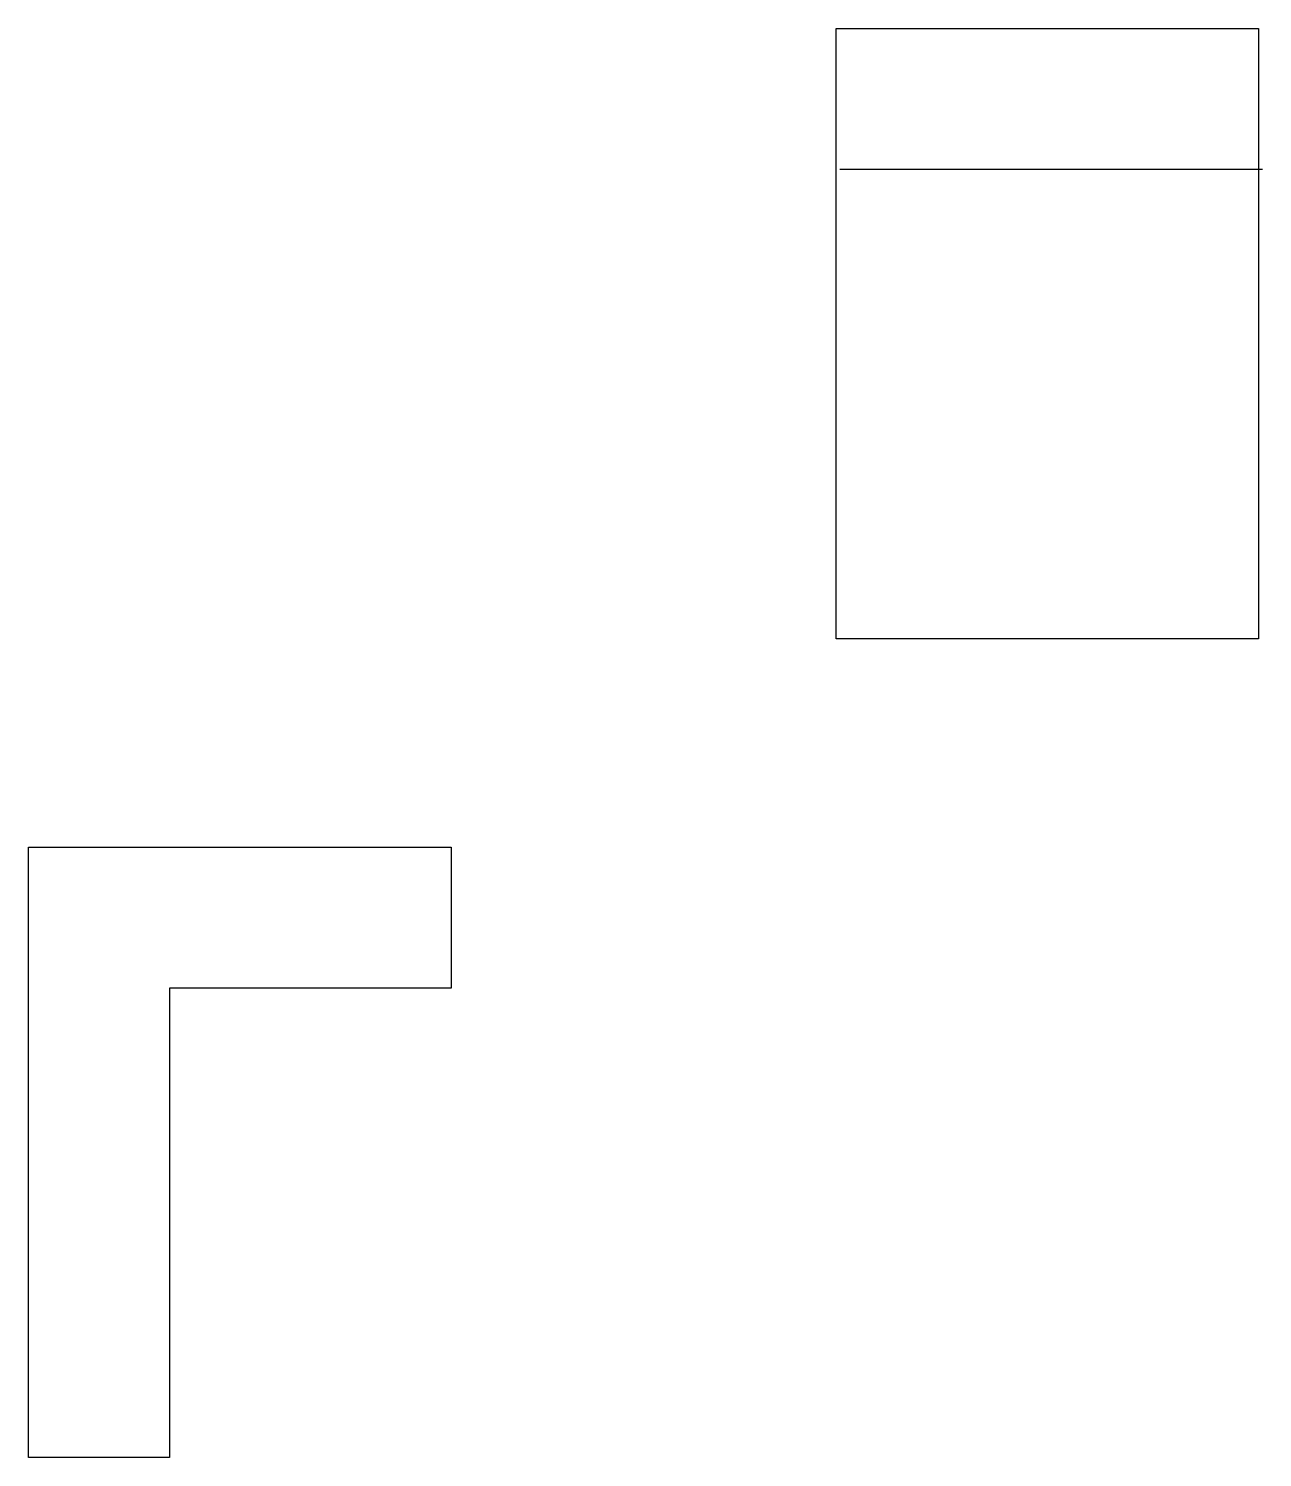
# Model space of a CAD drawing. Header units: inches. Extents: x 50 to 261, y 49 to 293.
import ezdxf

# ---------------------------------------------------------------- set-up
doc = ezdxf.new("R2010")
doc.units = ezdxf.units.IN
doc.header["$MEASUREMENT"] = 0

msp = doc.modelspace()

# ---------------------------------------------------------------- linework, layer by layer
for p, q in [((188.05, 188.65), (188.05, 292.65)), ((188.05, 292.65), (260.05, 292.65)), ((260.05, 292.65), (260.05, 188.65)), ((260.69, 268.66, 48), (188.69, 268.66, 48)), ((260.05, 188.65), (188.05, 188.65)), ((50.47, 49.14), (50.47, 153.14)), ((50.47, 153.14), (122.47, 153.14)), ((122.47, 153.14), (122.47, 129.14)), ((122.47, 129.14), (74.47, 129.14)), ((74.47, 129.14), (74.47, 49.14)), ((74.47, 49.14), (50.47, 49.14))]:
    msp.add_line(p, q)

doc.saveas('drawing.dxf')
